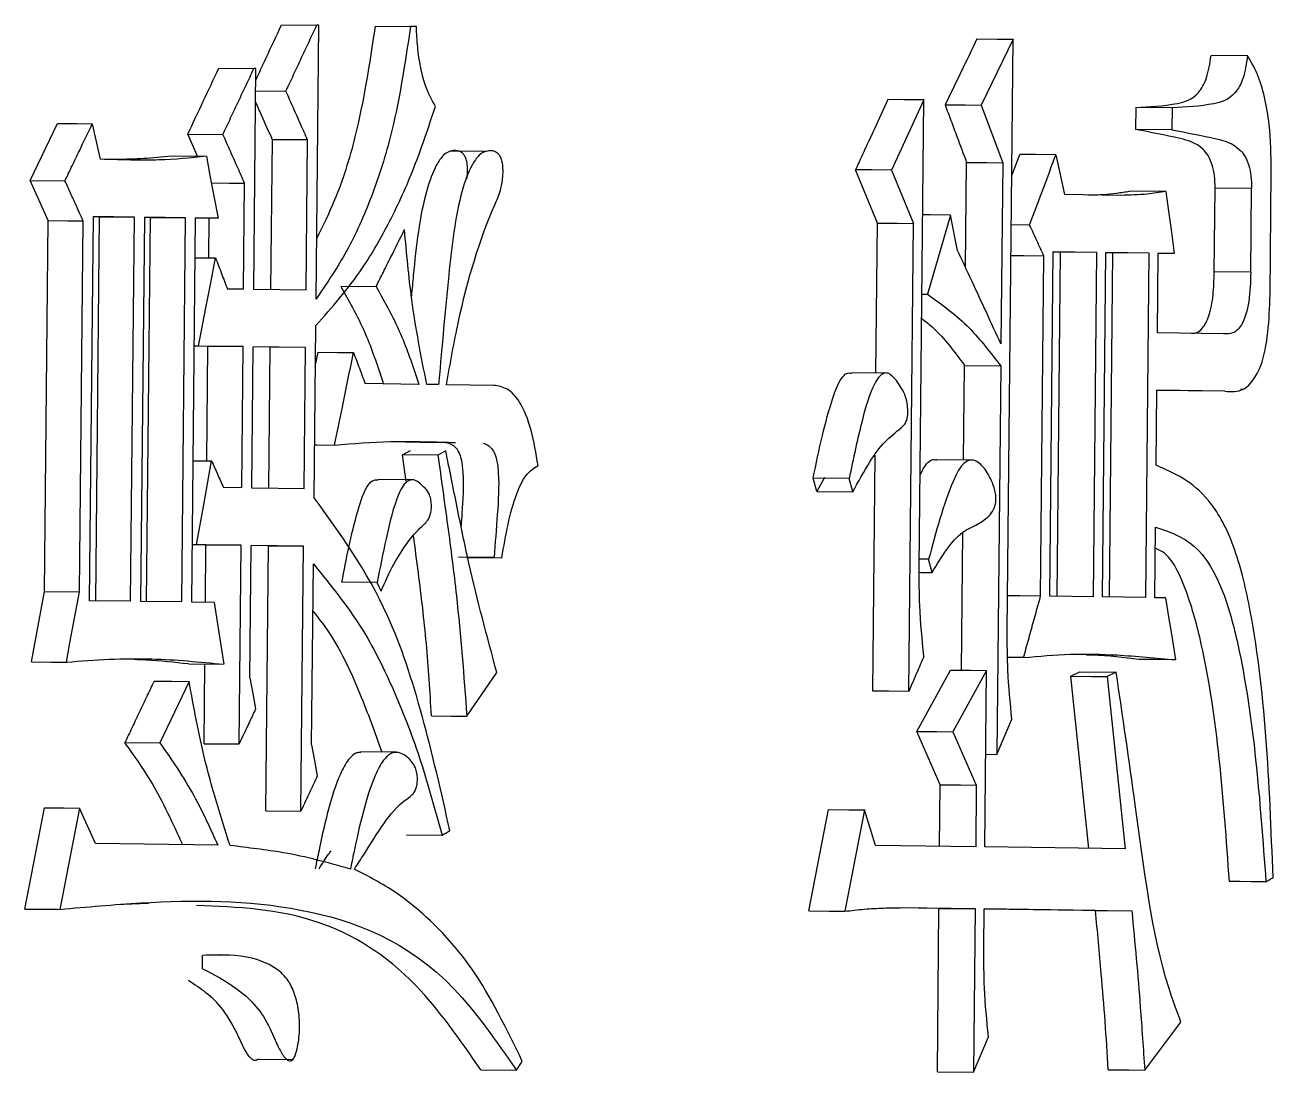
# Model space of a CAD drawing. Header units: millimetres. Extents: x 2454 to 4226, y 715 to 1968.
# Drawn here: x 3264.546 to 3267.3, y 889.928 to 892.237 of the extents above; entities that cross this region are included whole.
import ezdxf

# ---------------------------------------------------------------- set-up
doc = ezdxf.new("R2010")
doc.units = ezdxf.units.MM

msp = doc.modelspace()

# ---------------------------------------------------------------- linework, layer by layer
at = {"color": 7, "linetype": 'Continuous', "lineweight": 25}
for p, q in [((3265.1122, 892.2369), (3265.1899, 892.2362)), ((3265.1883, 891.6326), (3265.1943, 892.2362)), ((3265.1943, 892.2362), (3265.1899, 892.2362)), ((3265.3188, 892.2341), (3265.3967, 892.2334)), ((3265.4098, 892.2332), (3265.3967, 892.2334)), ((3266.7263, 892.2053), (3266.6559, 892.0602)), ((3266.7134, 890.9008), (3266.7263, 892.2053)), ((3267.2435, 892.1688), (3267.163, 892.1695)), ((3264.9738, 892.1414), (3265.0513, 892.1407)), ((3265.0509, 891.6539), (3265.0557, 892.1407)), ((3265.0557, 892.1407), (3265.0513, 892.1407)), ((3265.0552, 892.0917), (3265.122, 892.0911)), ((3266.5294, 892.0717), (3266.458, 891.9169)), ((3266.5192, 891.0398), (3266.5294, 892.0717)), ((3266.6559, 892.0602), (3266.7034, 891.933)), ((3266.9969, 892.055), (3266.9964, 892.0063)), ((3267.0771, 892.0543), (3266.9969, 892.055)), ((3267.0771, 892.0543), (3267.0767, 892.0056)), ((3264.5576, 891.8939), (3264.6178, 892.0196)), ((3264.9055, 891.9963), (3264.9829, 891.9956)), ((3264.9272, 891.9476), (3264.9055, 891.9963)), ((3267.0767, 892.0056), (3266.9964, 892.0063)), ((3265.0888, 891.653), (3265.092, 891.984)), ((3265.1697, 891.9833), (3265.092, 891.984)), ((3265.1664, 891.6524), (3265.1697, 891.9833)), ((3264.8152, 891.9435), (3264.8693, 891.9481)), ((3264.8693, 891.9481), (3264.9466, 891.9474)), ((3265.5623, 891.9578), (3265.4835, 891.9585)), ((3266.7234, 891.9048), (3266.7408, 891.9515)), ((3266.4267, 891.8001), (3266.3786, 891.9176)), ((3266.458, 891.9169), (3266.5062, 891.7994)), ((3266.6213, 891.7021), (3266.6236, 891.9337)), ((3266.7034, 891.933), (3266.6994, 891.5338)), ((3267.293, 891.6423), (3267.2957, 891.9149)), ((3264.5576, 891.8939), (3264.6345, 891.8932)), ((3264.5976, 891.8057), (3264.5576, 891.8939)), ((3265.0286, 891.6542), (3265.0309, 891.8879)), ((3266.964, 891.8612), (3266.8399, 891.8629)), ((3267.0634, 891.8695), (3266.9832, 891.8702)), ((3267.17, 891.6923), (3267.1718, 891.8773)), ((3267.2524, 891.8766), (3267.1718, 891.8773)), ((3267.2505, 891.6916), (3267.2524, 891.8765)), ((3264.5895, 890.988), (3264.5976, 891.8057)), ((3264.6664, 890.9873), (3264.6745, 891.805)), ((3264.6889, 890.9675), (3264.6973, 891.8145)), ((3264.7878, 891.8133), (3264.6973, 891.8145)), ((3264.7107, 891.8139), (3264.6973, 891.8141)), ((3264.7023, 890.9673), (3264.7107, 891.8139)), ((3264.7107, 891.8139), (3264.7878, 891.8133)), ((3264.7794, 890.9663), (3264.7878, 891.8133)), ((3264.802, 890.966), (3264.8104, 891.813)), ((3264.9004, 891.8117), (3264.8104, 891.813)), ((3264.8231, 891.8124), (3264.8104, 891.8126)), ((3264.8147, 890.9658), (3264.8231, 891.8124)), ((3264.8231, 891.8124), (3264.9004, 891.8117)), ((3264.892, 890.9648), (3264.9004, 891.8117)), ((3264.9144, 890.9645), (3264.9228, 891.8114)), ((3264.9721, 891.8108), (3264.9228, 891.8114)), ((3264.9721, 891.8108), (3264.9228, 891.8112)), ((3264.9518, 891.7233), (3264.9527, 891.8109)), ((3266.5883, 891.8178), (3266.5375, 891.6432)), ((3266.6038, 891.7397), (3266.5883, 891.8178)), ((3266.4234, 891.4694), (3266.4267, 891.8001)), ((3266.496, 890.7675), (3266.5062, 891.7994)), ((3266.7627, 891.7958), (3266.7223, 891.7962)), ((3266.7869, 890.9776), (3266.7943, 891.7272)), ((3266.807, 890.9774), (3266.8146, 891.7367)), ((3266.8308, 891.736), (3266.8145, 891.7363)), ((3266.9108, 891.7353), (3266.8146, 891.7367)), ((3266.8233, 890.9771), (3266.8308, 891.736)), ((3266.9108, 891.7353), (3266.8308, 891.736)), ((3266.9033, 890.976), (3266.9108, 891.7353)), ((3266.9233, 890.9757), (3266.9308, 891.7351)), ((3267.0264, 891.7337), (3266.9308, 891.7351)), ((3266.9462, 891.7344), (3266.9308, 891.7346)), ((3266.9386, 890.9755), (3266.9462, 891.7344)), ((3267.0264, 891.7337), (3266.9462, 891.7344)), ((3267.0189, 890.9744), (3267.0264, 891.7337)), ((3267.0445, 891.5582), (3267.0462, 891.7334)), ((3267.0819, 891.7329), (3267.0462, 891.7334)), ((3267.0819, 891.7329), (3267.0462, 891.7332)), ((3267.2505, 891.6916), (3267.17, 891.6923)), ((3265.0286, 891.6542), (3264.9929, 891.6547)), ((3265.1664, 891.6524), (3265.0509, 891.6539)), ((3265.243, 891.6607), (3265.3208, 891.66)), ((3266.5252, 891.6433), (3266.5375, 891.6432)), ((3265.184, 891.1945), (3265.1877, 891.5742)), ((3267.1904, 891.5561), (3267.0445, 891.5582)), ((3264.929, 891.529), (3264.92, 891.5291)), ((3264.9499, 891.5283), (3264.92, 891.5287)), ((3265.0273, 891.5277), (3264.929, 891.529)), ((3264.9474, 891.2756), (3264.9499, 891.5283)), ((3265.0273, 891.5277), (3264.9499, 891.5283)), ((3265.0243, 891.2161), (3265.0273, 891.5277)), ((3265.0465, 891.2158), (3265.0496, 891.5274)), ((3265.1651, 891.5258), (3265.0496, 891.5274)), ((3265.0875, 891.5265), (3265.0496, 891.527)), ((3265.0844, 891.2149), (3265.0875, 891.5265)), ((3265.1651, 891.5258), (3265.0875, 891.5265)), ((3265.162, 891.2143), (3265.1651, 891.5258)), ((3265.1868, 891.484), (3265.1932, 891.5153)), ((3266.6171, 891.2775), (3266.6192, 891.4859)), ((3266.6192, 891.4859), (3266.6989, 891.4852)), ((3266.6989, 891.4852), (3266.6904, 890.6285)), ((3265.4151, 891.4445), (3265.2968, 891.4461)), ((3265.4588, 891.4439), (3265.4326, 891.4443)), ((3265.5805, 891.4422), (3265.4762, 891.4437)), ((3266.4497, 891.4692), (3266.3696, 891.4699)), ((3267.0416, 891.2661), (3267.0432, 891.4316)), ((3267.1931, 891.4295), (3267.0432, 891.4316)), ((3267.1126, 891.4302), (3267.0432, 891.4312)), ((3267.1931, 891.4295), (3267.1126, 891.4302)), ((3267.2276, 891.4338), (3267.2342, 891.4338)), ((3265.3854, 891.3179), (3265.4183, 891.317)), ((3265.4182, 891.3173), (3265.4799, 891.3168)), ((3265.3792, 891.2888), (3265.3967, 891.2983)), ((3265.3873, 891.2304), (3265.3792, 891.2888)), ((3265.4572, 891.2881), (3265.3792, 891.2888)), ((3265.4748, 891.2976), (3265.4572, 891.2881)), ((3266.4165, 890.7682), (3266.4216, 891.2886)), ((3266.637, 891.2773), (3266.5573, 891.278)), ((3265.404, 891.2337), (3265.3254, 891.2344)), ((3266.3646, 891.2367), (3266.2853, 891.2374)), ((3266.2932, 891.2081), (3266.2853, 891.2374)), ((3266.3102, 891.2393), (3266.2932, 891.2081)), ((3266.3726, 891.2074), (3266.3646, 891.2367)), ((3265.0243, 891.2161), (3264.9841, 891.2167)), ((3265.162, 891.2143), (3265.0465, 891.2158)), ((3266.2932, 891.2081), (3266.3726, 891.2074)), ((3266.6125, 890.8143), (3266.6155, 891.1185)), ((3267.0387, 890.9741), (3267.0402, 891.1298)), ((3264.9157, 891.091), (3264.9246, 891.0909)), ((3264.9456, 891.0903), (3264.9157, 891.0907)), ((3265.023, 891.0896), (3264.9246, 891.0909)), ((3264.9443, 890.9641), (3264.9456, 891.0903)), ((3264.9456, 891.0903), (3265.023, 891.0896)), ((3265.0187, 890.6515), (3265.023, 891.0896)), ((3265.0424, 890.7972), (3265.0453, 891.0893)), ((3265.1608, 891.0877), (3265.0453, 891.0893)), ((3265.0832, 891.0884), (3265.0453, 891.0889)), ((3265.0774, 890.5043), (3265.0832, 891.0884)), ((3265.0832, 891.0884), (3265.1608, 891.0877)), ((3265.155, 890.5036), (3265.1608, 891.0877)), ((3265.5811, 891.0625), (3265.5029, 891.0632)), ((3265.5201, 891.063), (3265.5983, 891.0623)), ((3265.5811, 891.0625), (3265.5983, 891.0623)), ((3266.5399, 891.059), (3266.5194, 891.0592)), ((3266.5477, 891.0297), (3266.5399, 891.059)), ((3265.1786, 890.6493), (3265.1825, 891.0485)), ((3265.3231, 891.0077), (3265.2453, 891.0083)), ((3265.3317, 890.9881), (3265.3232, 891.0076)), ((3264.5607, 890.8326), (3264.5895, 890.988)), ((3264.5895, 890.988), (3264.6664, 890.9873)), ((3266.9033, 890.976), (3266.807, 890.9774)), ((3267.0189, 890.9744), (3266.9233, 890.9757)), ((3264.7794, 890.9663), (3264.6889, 890.9675)), ((3264.892, 890.9648), (3264.802, 890.966)), ((3264.9637, 890.9638), (3264.9144, 890.9645)), ((3267.0625, 890.9738), (3267.0387, 890.9741)), ((3266.7492, 890.8419), (3266.7142, 890.8422)), ((3264.9073, 890.8279), (3264.9847, 890.8272)), ((3264.9412, 890.6522), (3264.943, 890.8276)), ((3266.5137, 890.6792), (3266.5882, 890.8145)), ((3266.6679, 890.8138), (3266.5933, 890.6785)), ((3266.6641, 890.4244), (3266.6679, 890.8138)), ((3266.8534, 890.801), (3266.8734, 890.8105)), ((3266.8735, 890.8105), (3266.9536, 890.8098)), ((3266.9536, 890.8098), (3266.9335, 890.8003)), ((3264.9082, 890.7893), (3264.8439, 890.6539)), ((3265.5212, 890.7128), (3265.5872, 890.8093)), ((3266.8934, 890.4207), (3266.8534, 890.801)), ((3266.9335, 890.8003), (3266.9736, 890.42)), ((3266.6904, 890.6285), (3266.7236, 890.7059)), ((3266.5654, 890.5617), (3266.5137, 890.6792)), ((3266.5933, 890.6785), (3266.6451, 890.561)), ((3264.7667, 890.6545), (3264.8439, 890.6539)), ((3264.9412, 890.6522), (3265.0187, 890.6515)), ((3265.3653, 890.6333), (3265.2867, 890.634)), ((3266.6661, 890.6287), (3266.6904, 890.6285)), ((3266.564, 890.4254), (3266.5654, 890.5617)), ((3266.6451, 890.561), (3266.6437, 890.4247)), ((3264.5462, 890.2875), (3264.5893, 890.5109)), ((3264.6662, 890.5102), (3264.6231, 890.2869)), ((3264.7017, 890.4319), (3264.6662, 890.5102)), ((3265.0774, 890.5043), (3265.155, 890.5036)), ((3266.2758, 890.2834), (3266.3193, 890.5067)), ((3266.3987, 890.506), (3266.3551, 890.2827)), ((3266.4227, 890.4278), (3266.3987, 890.506)), ((3264.9718, 890.4282), (3264.7017, 890.4319)), ((3265.3883, 890.4514), (3265.4664, 890.4507)), ((3266.6437, 890.4247), (3266.4227, 890.4278)), ((3266.9736, 890.42), (3266.6641, 890.4244)), ((3264.8188, 890.3), (3264.746, 890.2967)), ((3266.5627, 890.2891), (3266.4704, 890.2904)), ((3266.483, 890.2906), (3266.6424, 890.2884)), ((3266.5591, 889.9289), (3266.5627, 890.2891)), ((3266.5627, 890.2891), (3266.6424, 890.2884)), ((3266.6424, 890.2884), (3266.6388, 889.9282)), ((3266.6618, 890.2005), (3266.6627, 890.2881)), ((3266.6627, 890.2881), (3266.9882, 890.2835)), ((3266.908, 890.2842), (3266.6627, 890.2877)), ((3266.908, 890.2842), (3266.9882, 890.2835)), ((3264.9378, 890.156), (3264.938, 890.1853)), ((3264.9782, 890.1864), (3264.9777, 890.1864)), ((3267.0165, 889.9326), (3267.0965, 890.0383)), ((3266.6388, 889.9282), (3266.6721, 890.0056)), ((3265.0597, 889.9567), (3265.1379, 889.956)), ((3265.552, 889.9331), (3265.6303, 889.9324)), ((3265.6303, 889.9324), (3265.6435, 889.9517)), ((3266.5591, 889.9289), (3266.6388, 889.9282))]:
    msp.add_line(p, q, dxfattribs=at)
at = {"color": 7, "linetype": 'Continuous', "lineweight": 25, "flags": 128}
for points in [[(3266.6465, 892.206), (3266.6912, 892.2056), (3266.7263, 892.2053)], [(3266.5294, 892.0717), (3266.4849, 892.0721), (3266.4499, 892.0724)], [(3266.5762, 892.0609), (3266.6208, 892.0605), (3266.6559, 892.0602)], [(3264.6178, 892.0196), (3264.6609, 892.0193), (3264.6948, 892.019)], [(3264.6948, 892.019), (3264.6991, 891.9994), (3264.7035, 891.9799), (3264.7078, 891.9604), (3264.7122, 891.9409)], [(3264.9466, 891.9474), (3264.9544, 891.9053), (3264.9623, 891.8632), (3264.9721, 891.8108)], [(3266.8207, 891.9508), (3266.7759, 891.9512), (3266.7408, 891.9515)], [(3266.8207, 891.9508), (3266.8303, 891.9069), (3266.8399, 891.8629)], [(3266.458, 891.9169), (3266.4136, 891.9173), (3266.3786, 891.9176)], [(3266.6236, 891.9337), (3266.6683, 891.9333), (3266.7034, 891.933)], [(3264.9576, 891.8885), (3264.9968, 891.8882), (3265.0309, 891.8879)], [(3267.0634, 891.8695), (3267.0692, 891.8266), (3267.0755, 891.7797), (3267.0819, 891.7329)], [(3264.5976, 891.8057), (3264.6407, 891.8053), (3264.6745, 891.805)], [(3266.5883, 891.8178), (3266.5437, 891.8182), (3266.5269, 891.8183)], [(3266.4267, 891.8001), (3266.4712, 891.7997), (3266.5062, 891.7994)], [(3264.9219, 891.7236), (3264.9327, 891.7235), (3264.9667, 891.7232)], [(3264.929, 891.529), (3264.9454, 891.6135), (3264.9561, 891.6683), (3264.9667, 891.7232)], [(3266.7943, 891.7272), (3266.7496, 891.7276), (3266.7216, 891.7279)], [(3265.1932, 891.5153), (3265.2368, 891.5149), (3265.271, 891.5146)], [(3265.1851, 891.3111), (3265.1905, 891.3111), (3265.2293, 891.3107)], [(3264.9175, 891.2758), (3264.9238, 891.2758), (3264.9578, 891.2755)], [(3264.9246, 891.0909), (3264.9412, 891.1832), (3264.9495, 891.2293), (3264.9578, 891.2755)], [(3266.5193, 891.03), (3266.523, 891.0299), (3266.5477, 891.0297)], [(3264.6376, 890.8319), (3264.6455, 890.8744), (3264.6534, 890.917), (3264.6664, 890.9873)], [(3266.7869, 890.9776), (3266.7421, 890.978), (3266.7142, 890.9783)], [(3264.9637, 890.9638), (3264.9703, 890.9209), (3264.9775, 890.8741), (3264.9847, 890.8272)], [(3267.0625, 890.9738), (3267.0693, 890.9317), (3267.0762, 890.8896), (3267.0848, 890.8371)], [(3267.0848, 890.8371), (3267.0399, 890.8375), (3267.0045, 890.8378)], [(3264.5607, 890.8326), (3264.6038, 890.8322), (3264.6376, 890.8319)], [(3266.5882, 890.8145), (3266.6328, 890.8141), (3266.6679, 890.8138)], [(3264.8309, 890.79), (3264.8695, 890.7897), (3264.9082, 890.7893)], [(3265.0424, 890.7972), (3265.0487, 890.7631), (3265.0519, 890.746), (3265.0551, 890.7289)], [(3266.8534, 890.801), (3266.8983, 890.8006), (3266.9335, 890.8003)], [(3266.496, 890.7675), (3266.4515, 890.7679), (3266.4165, 890.7682)], [(3265.443, 890.7135), (3265.4868, 890.7131), (3265.5212, 890.7128)], [(3266.5137, 890.6792), (3266.5583, 890.6788), (3266.5933, 890.6785)], [(3265.1786, 890.6493), (3265.1849, 890.6152), (3265.188, 890.5981), (3265.1912, 890.581)], [(3266.5654, 890.5617), (3266.61, 890.5613), (3266.6451, 890.561)], [(3264.5893, 890.5109), (3264.6324, 890.5105), (3264.6662, 890.5102)], [(3266.3193, 890.5067), (3266.3638, 890.5063), (3266.3987, 890.506)], [(3267.284, 890.3475), (3267.2515, 890.3478), (3267.2275, 890.348), (3267.2034, 890.3482)], [(3266.2758, 890.2834), (3266.3202, 890.283), (3266.3551, 890.2827)], [(3266.9362, 889.9333), (3266.9812, 889.9329), (3267.0165, 889.9326)]]:
    msp.add_lwpolyline(points, dxfattribs=at)
at = {"color": 7, "linetype": 'Continuous', "lineweight": 25}
for points, knots in [([(3265.0555, 892.1154), (3265.0631, 892.1317), (3265.082, 892.1722), (3265.1009, 892.2127), (3265.1122, 892.2369)], [0, 0, 0, 0, 0.402484, 1, 1, 1, 1]), ([(3265.122, 892.0911), (3265.1276, 892.1032), (3265.139, 892.1274), (3265.1559, 892.1637), (3265.1729, 892.1999), (3265.1842, 892.2241), (3265.1899, 892.2362)], [0, 0, 0, 0, 0.2499998, 0.4999996, 0.7499995, 1, 1, 1, 1]), ([(3265.3967, 892.2334), (3265.3842, 892.15), (3265.3638, 892.0136), (3265.3093, 891.8485), (3265.2538, 891.7278), (3265.21, 891.6642), (3265.1883, 891.6326)], [0, 0, 0, 0, 0.3479584, 0.5691569, 0.7863755, 1, 1, 1, 1]), ([(3265.3188, 892.2341), (3265.3061, 892.151), (3265.2855, 892.015), (3265.2365, 891.8605), (3265.2033, 891.7934), (3265.1896, 891.7656)], [0, 0, 0, 0, 0.480031, 0.785116, 1, 1, 1, 1]), ([(3265.4518, 892.0574), (3265.4435, 892.0724), (3265.4298, 892.0974), (3265.4184, 892.1447), (3265.4118, 892.1879), (3265.4105, 892.2181), (3265.4098, 892.2332)], [0, 0, 0, 0, 0.3301298, 0.5504589, 0.7742502, 1, 1, 1, 1]), ([(3266.6465, 892.206), (3266.6364, 892.1851), (3266.6197, 892.1505), (3266.5962, 892.1021), (3266.5829, 892.0747), (3266.5762, 892.0609)], [0, 0, 0, 0, 0.431948, 0.715974, 1, 1, 1, 1]), ([(3266.9969, 892.055), (3267.0273, 892.0565), (3267.0737, 892.0588), (3267.1287, 892.0736), (3267.1552, 892.1186), (3267.1604, 892.1523), (3267.163, 892.1695)], [0, 0, 0, 0, 0.492063, 0.748637, 0.87143, 1, 1, 1, 1]), ([(3267.2435, 892.1688), (3267.2409, 892.1515), (3267.2357, 892.1179), (3267.2092, 892.0729), (3267.1541, 892.0581), (3267.1077, 892.0558), (3267.0771, 892.0543)], [0, 0, 0, 0, 0.128451, 0.251203, 0.507819, 1, 1, 1, 1]), ([(3267.2957, 891.9149), (3267.2952, 891.9493), (3267.2944, 892.0056), (3267.2821, 892.0782), (3267.2659, 892.1313), (3267.2509, 892.1564), (3267.2435, 892.1688)], [0, 0, 0, 0, 0.348619, 0.571101, 0.788419, 1, 1, 1, 1]), ([(3264.9055, 891.9963), (3264.9169, 892.0205), (3264.9397, 892.0688), (3264.9624, 892.1172), (3264.9738, 892.1414)], [0, 0, 0, 0, 0.499999, 1, 1, 1, 1]), ([(3264.9829, 891.9956), (3264.9886, 892.0077), (3265, 892.0319), (3265.0171, 892.0682), (3265.0342, 892.1045), (3265.0456, 892.1286), (3265.0513, 892.1407)], [0, 0, 0, 0, 0.25, 0.5, 0.749999, 1, 1, 1, 1]), ([(3265.1697, 891.9833), (3265.1647, 891.9946), (3265.1543, 892.0181), (3265.1384, 892.0541), (3265.1274, 892.0787), (3265.122, 892.0911)], [0, 0, 0, 0, 0.312458, 0.656229, 1, 1, 1, 1]), ([(3265.092, 891.984), (3265.0841, 892.002), (3265.0718, 892.0299), (3265.0594, 892.0578), (3265.055, 892.0678)], [0, 0, 0, 0, 0.643083, 1, 1, 1, 1]), ([(3265.1877, 891.5742), (3265.2231, 891.6138), (3265.2818, 891.6795), (3265.3525, 891.8032), (3265.4069, 891.9223), (3265.4368, 892.0122), (3265.4518, 892.0574)], [0, 0, 0, 0, 0.333406, 0.552638, 0.774905, 1, 1, 1, 1]), ([(3266.4499, 892.0724), (3266.44, 892.0509), (3266.4232, 892.0143), (3266.3994, 891.9627), (3266.3855, 891.9327), (3266.3786, 891.9176)], [0, 0, 0, 0, 0.418032, 0.709016, 1, 1, 1, 1]), ([(3266.5762, 892.0609), (3266.5805, 892.0493), (3266.5892, 892.0261), (3266.605, 891.9837), (3266.6165, 891.9529), (3266.6236, 891.9337)], [0, 0, 0, 0, 0.273745, 0.547489, 1, 1, 1, 1]), ([(3264.6345, 891.8932), (3264.6398, 891.9043), (3264.6504, 891.9265), (3264.6706, 891.9684), (3264.6853, 891.9992), (3264.6948, 892.019)], [0, 0, 0, 0, 0.264385, 0.528769, 1, 1, 1, 1]), ([(3265.0309, 891.8879), (3265.0259, 891.8991), (3265.0154, 891.9227), (3264.9994, 891.9586), (3264.9884, 891.9833), (3264.9829, 891.9956)], [0, 0, 0, 0, 0.312458, 0.656229, 1, 1, 1, 1]), ([(3267.1718, 891.8773), (3267.1717, 891.8863), (3267.1713, 891.9043), (3267.1659, 891.9299), (3267.1567, 891.9502), (3267.1336, 891.9768), (3267.0788, 891.9908), (3267.0291, 892.0002), (3266.9964, 892.0063)], [0, 0, 0, 0, 0.060527, 0.119918, 0.186657, 0.252272, 0.508518, 1, 1, 1, 1]), ([(3267.0767, 892.0056), (3267.1094, 891.9995), (3267.1592, 891.9901), (3267.2141, 891.9761), (3267.2372, 891.9495), (3267.2464, 891.9292), (3267.2518, 891.9036), (3267.2522, 891.8856), (3267.2523, 891.8766)], [0, 0, 0, 0, 0.491592, 0.747885, 0.813495, 0.880203, 0.939542, 1, 1, 1, 1]), ([(3264.9466, 891.9474), (3264.9117, 891.9439), (3264.8593, 891.9385), (3264.7811, 891.9388), (3264.7378, 891.9401), (3264.7122, 891.9409)], [0, 0, 0, 0, 0.448705, 0.673011, 1, 1, 1, 1]), ([(3264.8157, 891.9425), (3264.7962, 891.9416), (3264.769, 891.9404), (3264.7362, 891.9404), (3264.7293, 891.9404), (3264.7283, 891.9404)], [0, 0, 0, 0, 0.689227, 0.956646, 1, 1, 1, 1]), ([(3265.5212, 891.8983), (3265.5215, 891.8998), (3265.523, 891.9074), (3265.5229, 891.9206), (3265.5214, 891.9352), (3265.518, 891.9457), (3265.5124, 891.954), (3265.5021, 891.9606), (3265.4869, 891.9611), (3265.4691, 891.9517), (3265.4493, 891.9225), (3265.4192, 891.8385), (3265.4074, 891.734), (3265.4002, 891.6547), (3265.3988, 891.6397)], [0, 0, 0, 0, 0.0097994, 0.048522, 0.076379, 0.0989547, 0.121511, 0.1597226, 0.2285283, 0.3023315, 0.3769417, 0.5178448, 0.9086623, 1, 1, 1, 1]), ([(3265.4762, 891.4437), (3265.4845, 891.4906), (3265.5096, 891.6327), (3265.5528, 891.7755), (3265.5953, 891.8685), (3265.6005, 891.8981), (3265.6013, 891.9198), (3265.5996, 891.9345), (3265.5963, 891.9449), (3265.5907, 891.9533), (3265.5803, 891.9599), (3265.5652, 891.9605), (3265.5473, 891.9511), (3265.5275, 891.9219), (3265.4974, 891.8381), (3265.4791, 891.6703), (3265.4659, 891.527), (3265.459, 891.4463), (3265.4587, 891.4439)], [0, 0, 0, 0, 0.122339, 0.370031, 0.403552, 0.429197, 0.445177, 0.456654, 0.465955, 0.475249, 0.490979, 0.519336, 0.549772, 0.580594, 0.638619, 0.798732, 0.993983, 1, 1, 1, 1]), ([(3266.7627, 891.7958), (3266.7724, 891.8217), (3266.7917, 891.8733), (3266.811, 891.925), (3266.8207, 891.9508)], [0, 0, 0, 0, 0.5, 1, 1, 1, 1]), ([(3264.6745, 891.805), (3264.6694, 891.8163), (3264.6602, 891.8366), (3264.6469, 891.866), (3264.6386, 891.8841), (3264.6345, 891.8932)], [0, 0, 0, 0, 0.381893, 0.690947, 1, 1, 1, 1]), ([(3266.8927, 891.8622), (3266.9037, 891.8624), (3266.9243, 891.8627), (3266.9544, 891.8661), (3266.9736, 891.8688), (3266.9832, 891.8702)], [0, 0, 0, 0, 0.362245, 0.681064, 1, 1, 1, 1]), ([(3267.0634, 891.8695), (3267.0497, 891.8674), (3267.0264, 891.8638), (3266.9932, 891.8618), (3266.9737, 891.8614), (3266.964, 891.8612)], [0, 0, 0, 0, 0.414292, 0.70709, 1, 1, 1, 1]), ([(3265.3209, 891.66), (3265.3262, 891.6707), (3265.3369, 891.6921), (3265.3578, 891.734), (3265.3733, 891.7652), (3265.3835, 891.7857)], [0, 0, 0, 0, 0.255392, 0.510783, 1, 1, 1, 1]), ([(3265.4326, 891.4443), (3265.4204, 891.5061), (3265.3986, 891.6167), (3265.3882, 891.7339), (3265.3835, 891.7857)], [0, 0, 0, 0, 0.5584319, 1, 1, 1, 1]), ([(3266.7943, 891.7272), (3266.7891, 891.7387), (3266.7812, 891.7558), (3266.7706, 891.7787), (3266.7654, 891.7901), (3266.7627, 891.7958)], [0, 0, 0, 0, 0.499999, 0.749999, 1, 1, 1, 1]), ([(3264.9667, 891.7232), (3264.9689, 891.7175), (3264.9733, 891.7061), (3264.9798, 891.689), (3264.9864, 891.6718), (3264.9907, 891.6604), (3264.9929, 891.6547)], [0, 0, 0, 0, 0.25, 0.5, 0.75, 1, 1, 1, 1]), ([(3266.6994, 891.5338), (3266.6887, 891.557), (3266.6674, 891.6029), (3266.6356, 891.6715), (3266.6144, 891.7169), (3266.6038, 891.7397)], [0, 0, 0, 0, 0.3378246, 0.668912, 1, 1, 1, 1]), ([(3267.1201, 891.5572), (3267.1225, 891.5572), (3267.1309, 891.5569), (3267.145, 891.567), (3267.1604, 891.5959), (3267.1686, 891.6416), (3267.1695, 891.6753), (3267.17, 891.6923)], [0, 0, 0, 0, 0.083339, 0.282432, 0.487621, 0.741192, 1, 1, 1, 1]), ([(3267.2505, 891.6916), (3267.2499, 891.6699), (3267.2487, 891.6274), (3267.2338, 891.5744), (3267.2112, 891.5549), (3267.1973, 891.5557), (3267.1904, 891.5561)], [0, 0, 0, 0, 0.29547, 0.578206, 0.790343, 1, 1, 1, 1]), ([(3265.243, 891.6606), (3265.263, 891.6252), (3265.299, 891.5612), (3265.3254, 891.4809), (3265.3371, 891.4452)], [0, 0, 0, 0, 0.554777, 1, 1, 1, 1]), ([(3265.3209, 891.66), (3265.3408, 891.6245), (3265.3769, 891.5605), (3265.4033, 891.4802), (3265.4151, 891.4445)], [0, 0, 0, 0, 0.554836, 1, 1, 1, 1]), ([(3266.5375, 891.6432), (3266.5691, 891.6206), (3266.6258, 891.5802), (3266.6765, 891.5143), (3266.6989, 891.4852)], [0, 0, 0, 0, 0.557072, 1, 1, 1, 1]), ([(3267.1931, 891.4295), (3267.2074, 891.4281), (3267.2364, 891.4254), (3267.2746, 891.4761), (3267.2904, 891.5598), (3267.2921, 891.6146), (3267.293, 891.6423)], [0, 0, 0, 0, 0.267177, 0.538735, 0.766489, 1, 1, 1, 1]), ([(3266.5246, 891.5896), (3266.5334, 891.5829), (3266.567, 891.5571), (3266.597, 891.5161), (3266.6192, 891.4859)], [0, 0, 0, 0, 0.261214, 1, 1, 1, 1]), ([(3265.2293, 891.3107), (3265.235, 891.3386), (3265.2448, 891.3866), (3265.2587, 891.4545), (3265.2669, 891.4946), (3265.271, 891.5146)], [0, 0, 0, 0, 0.410767, 0.705383, 1, 1, 1, 1]), ([(3265.271, 891.5146), (3265.2732, 891.5089), (3265.2775, 891.4975), (3265.2839, 891.4804), (3265.2903, 891.4632), (3265.2946, 891.4518), (3265.2968, 891.4461)], [0, 0, 0, 0, 0.25, 0.5, 0.75, 1, 1, 1, 1]), ([(3266.2853, 891.2374), (3266.2917, 891.269), (3266.3042, 891.3302), (3266.3228, 891.3986), (3266.3383, 891.4422), (3266.3495, 891.4618), (3266.3605, 891.4707), (3266.3671, 891.4693), (3266.3698, 891.4688)], [0, 0, 0, 0, 0.335391, 0.647383, 0.766025, 0.863317, 0.944803, 1, 1, 1, 1]), ([(3266.3726, 891.2074), (3266.3849, 891.23), (3266.407, 891.2706), (3266.4424, 891.3206), (3266.4693, 891.3397), (3266.4856, 891.3542), (3266.4908, 891.3622), (3266.4934, 891.3724), (3266.4943, 891.384), (3266.4933, 891.3996), (3266.4891, 891.4193), (3266.4778, 891.4408), (3266.4649, 891.4584), (3266.4509, 891.4706), (3266.4396, 891.4692), (3266.4289, 891.4609), (3266.4112, 891.43), (3266.389, 891.3532), (3266.3737, 891.2804), (3266.3646, 891.2367)], [0, 0, 0, 0, 0.1350204, 0.2426388, 0.350431, 0.3701701, 0.3901279, 0.40244, 0.414684, 0.4355772, 0.463687, 0.498729, 0.5617558, 0.5929445, 0.6243996, 0.6534668, 0.6867835, 0.8122037, 1, 1, 1, 1]), ([(3265.6781, 891.2657), (3265.6737, 891.2923), (3265.6651, 891.3447), (3265.6412, 891.4052), (3265.6108, 891.4377), (3265.5905, 891.4407), (3265.5805, 891.4422)], [0, 0, 0, 0, 0.292317, 0.5750004, 0.7892338, 1, 1, 1, 1]), ([(3265.2293, 891.3107), (3265.2704, 891.314), (3265.346, 891.32), (3265.4349, 891.318), (3265.4826, 891.3167), (3265.4964, 891.3163)], [0, 0, 0, 0, 0.459171, 0.844395, 1, 1, 1, 1]), ([(3265.4479, 891.3163), (3265.4583, 891.3172), (3265.4744, 891.3188), (3265.4933, 891.3097), (3265.5035, 891.296), (3265.5098, 891.2765), (3265.5149, 891.2305), (3265.5119, 891.1808), (3265.5089, 891.1421), (3265.5082, 891.1332)], [0, 0, 0, 0, 0.220786, 0.342302, 0.410436, 0.478908, 0.584511, 0.904768, 1, 1, 1, 1]), ([(3265.5572, 891.3147), (3265.5629, 891.3125), (3265.5717, 891.3091), (3265.5818, 891.295), (3265.588, 891.2755), (3265.5932, 891.229), (3265.5884, 891.1558), (3265.5835, 891.0941), (3265.5811, 891.0625)], [0, 0, 0, 0, 0.118527, 0.184801, 0.251391, 0.354871, 0.670125, 1, 1, 1, 1]), ([(3265.4572, 891.2881), (3265.4644, 891.2367), (3265.4788, 891.1339), (3265.5037, 890.9436), (3265.5144, 890.8017), (3265.5212, 890.7128)], [0, 0, 0, 0, 0.271776, 0.543583, 1, 1, 1, 1]), ([(3265.5872, 890.8093), (3265.5658, 890.8886), (3265.5337, 891.0071), (3265.4996, 891.1732), (3265.483, 891.2562), (3265.4748, 891.2976)], [0, 0, 0, 0, 0.502667, 0.751276, 1, 1, 1, 1]), ([(3266.5212, 891.2441), (3266.5248, 891.2517), (3266.5339, 891.2707), (3266.5484, 891.2823), (3266.5564, 891.2776), (3266.557, 891.2772)], [0, 0, 0, 0, 0.377444, 0.950257, 1, 1, 1, 1]), ([(3264.9578, 891.2755), (3264.96, 891.2706), (3264.9644, 891.2608), (3264.971, 891.2461), (3264.9775, 891.2314), (3264.9819, 891.2216), (3264.9841, 891.2167)], [0, 0, 0, 0, 0.25, 0.5, 0.75, 1, 1, 1, 1]), ([(3265.5983, 891.0623), (3265.6069, 891.1117), (3265.6188, 891.1799), (3265.6507, 891.2477), (3265.6691, 891.2598), (3265.6781, 891.2657)], [0, 0, 0, 0, 0.572884, 0.790335, 1, 1, 1, 1]), ([(3266.5477, 891.0297), (3266.569, 891.0649), (3266.6067, 891.1273), (3266.6586, 891.1361), (3266.6819, 891.1645), (3266.687, 891.178), (3266.689, 891.1905), (3266.6877, 891.2044), (3266.6836, 891.2203), (3266.6744, 891.2434), (3266.6581, 891.2674), (3266.6352, 891.2824), (3266.6109, 891.2681), (3266.5761, 891.1941), (3266.5559, 891.1189), (3266.5399, 891.059)], [0, 0, 0, 0, 0.206609, 0.365749, 0.398828, 0.414443, 0.428973, 0.445905, 0.464993, 0.496613, 0.558481, 0.621284, 0.68227, 0.746918, 1, 1, 1, 1]), ([(3267.2997, 890.357), (3267.2917, 890.566), (3267.2818, 890.8276), (3267.2139, 891.0992), (3267.1449, 891.2211), (3267.082, 891.2486), (3267.0416, 891.2661)], [0, 0, 0, 0, 0.517711, 0.648154, 0.774349, 1, 1, 1, 1]), ([(3265.2453, 891.0083), (3265.2502, 891.034), (3265.2604, 891.0877), (3265.2766, 891.1523), (3265.2905, 891.1991), (3265.3026, 891.2235), (3265.3145, 891.2346), (3265.3224, 891.2342), (3265.3255, 891.2341)], [0, 0, 0, 0, 0.282281, 0.589086, 0.740669, 0.838285, 0.936631, 1, 1, 1, 1]), ([(3265.3317, 890.9881), (3265.3409, 891.0087), (3265.3584, 891.048), (3265.389, 891.096), (3265.4157, 891.127), (3265.4353, 891.1429), (3265.4415, 891.1592), (3265.4431, 891.1705), (3265.443, 891.1829), (3265.441, 891.1954), (3265.4357, 891.2083), (3265.4228, 891.222), (3265.4076, 891.2365), (3265.3909, 891.2323), (3265.3799, 891.2216), (3265.3606, 891.1823), (3265.343, 891.1072), (3265.3296, 891.0398), (3265.3231, 891.0076)], [0, 0, 0, 0, 0.118588, 0.225676, 0.332657, 0.386283, 0.402659, 0.419045, 0.436095, 0.455796, 0.475267, 0.507132, 0.582818, 0.616038, 0.648965, 0.686108, 0.850208, 1, 1, 1, 1]), ([(3265.4838, 890.4602), (3265.4452, 890.6303), (3265.3774, 890.9292), (3265.2422, 891.1146), (3265.184, 891.1945)], [0, 0, 0, 0, 0.569069, 1, 1, 1, 1]), ([(3267.0402, 891.1298), (3267.0762, 891.1181), (3267.1324, 891.0996), (3267.1924, 890.9899), (3267.2542, 890.7551), (3267.2708, 890.5284), (3267.284, 890.3475)], [0, 0, 0, 0, 0.225215, 0.35167, 0.48245, 1, 1, 1, 1]), ([(3265.443, 890.7135), (3265.4398, 890.7668), (3265.4333, 890.8732), (3265.4174, 891.0046), (3265.4071, 891.0834), (3265.4035, 891.1105)], [0, 0, 0, 0, 0.396449, 0.792278, 1, 1, 1, 1]), ([(3267.2034, 890.3482), (3267.1905, 890.5304), (3267.1742, 890.7586), (3267.1115, 890.9883), (3267.0751, 891.067), (3267.0476, 891.0798), (3267.0398, 891.0835)], [0, 0, 0, 0, 0.6274512, 0.7859521, 0.9391444, 1, 1, 1, 1]), ([(3265.1825, 891.0485), (3265.2225, 890.9997), (3265.2889, 890.9187), (3265.3647, 890.7633), (3265.4212, 890.6152), (3265.4512, 890.5057), (3265.4664, 890.4507)], [0, 0, 0, 0, 0.3325572, 0.5519942, 0.7746478, 1, 1, 1, 1]), ([(3266.5295, 890.8449), (3266.5257, 890.882), (3266.5191, 890.9461), (3266.5192, 891.012), (3266.5192, 891.0398)], [0, 0, 0, 0, 0.576911, 1, 1, 1, 1]), ([(3266.7492, 890.8419), (3266.7528, 890.8548), (3266.76, 890.8807), (3266.7725, 890.9259), (3266.7815, 890.9583), (3266.7869, 890.9776)], [0, 0, 0, 0, 0.285836, 0.571672, 1, 1, 1, 1]), ([(3265.1815, 890.9447), (3265.1947, 890.9278), (3265.2337, 890.8777), (3265.2842, 890.77), (3265.3179, 890.6771), (3265.3336, 890.6336)], [0, 0, 0, 0, 0.212749, 0.631297, 1, 1, 1, 1]), ([(3266.7236, 890.7059), (3266.7199, 890.7418), (3266.7134, 890.8059), (3266.7134, 890.8717), (3266.7134, 890.9008)], [0, 0, 0, 0, 0.558781, 1, 1, 1, 1]), ([(3264.6376, 890.8319), (3264.6691, 890.8344), (3264.7321, 890.8393), (3264.8481, 890.8406), (3264.9319, 890.8324), (3264.9847, 890.8272)], [0, 0, 0, 0, 0.27017, 0.540383, 1, 1, 1, 1]), ([(3264.9073, 890.8279), (3264.876, 890.8313), (3264.836, 890.8357), (3264.7957, 890.8372), (3264.7869, 890.8375)], [0, 0, 0, 0, 0.781677, 1, 1, 1, 1]), ([(3266.5295, 890.8449), (3266.5247, 890.8339), (3266.5167, 890.8154), (3266.5055, 890.7896), (3266.4992, 890.7749), (3266.496, 890.7675)], [0, 0, 0, 0, 0.429625, 0.714812, 1, 1, 1, 1]), ([(3266.7492, 890.8419), (3266.7837, 890.845), (3266.8526, 890.8511), (3266.9647, 890.8486), (3267.0417, 890.8412), (3267.0848, 890.8371)], [0, 0, 0, 0, 0.305256, 0.61056, 1, 1, 1, 1]), ([(3267.0045, 890.8378), (3266.9705, 890.8421), (3266.9319, 890.8469), (3266.8928, 890.8477), (3266.8883, 890.8477)], [0, 0, 0, 0, 0.883358, 1, 1, 1, 1]), ([(3267.0965, 890.0383), (3267.0871, 890.0633), (3267.0362, 890.2001), (3267.0026, 890.4792), (3266.9679, 890.713), (3266.9536, 890.8098)], [0, 0, 0, 0, 0.115936, 0.63414, 1, 1, 1, 1]), ([(3264.8309, 890.79), (3264.8256, 890.7787), (3264.8149, 890.7561), (3264.7988, 890.7223), (3264.7828, 890.6884), (3264.7721, 890.6658), (3264.7667, 890.6545)], [0, 0, 0, 0, 0.250012, 0.5000079, 0.750004, 1, 1, 1, 1]), ([(3264.9986, 890.4278), (3264.9783, 890.4917), (3264.9419, 890.6061), (3264.9185, 890.7331), (3264.9082, 890.7893)], [0, 0, 0, 0, 0.557707, 1, 1, 1, 1]), ([(3265.0551, 890.7289), (3265.0499, 890.7178), (3265.0412, 890.6994), (3265.0291, 890.6736), (3265.0221, 890.6589), (3265.0187, 890.6515)], [0, 0, 0, 0, 0.429625, 0.714812, 1, 1, 1, 1]), ([(3264.8944, 890.4289), (3264.8727, 890.4762), (3264.8343, 890.5602), (3264.7872, 890.6259), (3264.7667, 890.6545)], [0, 0, 0, 0, 0.563874, 1, 1, 1, 1]), ([(3264.8439, 890.6539), (3264.8698, 890.6166), (3264.9165, 890.5496), (3264.9548, 890.4655), (3264.9718, 890.4282)], [0, 0, 0, 0, 0.556167, 1, 1, 1, 1]), ([(3265.2869, 890.6325), (3265.2837, 890.6326), (3265.2743, 890.6329), (3265.2579, 890.6166), (3265.2247, 890.5536), (3265.205, 890.4662), (3265.19, 890.3936), (3265.1868, 890.3783), (3265.1863, 890.3762)], [0, 0, 0, 0, 0.054818, 0.166, 0.307839, 0.853552, 0.980595, 1, 1, 1, 1]), ([(3265.2729, 890.3755), (3265.2801, 890.3864), (3265.3159, 890.4409), (3265.3554, 890.5103), (3265.3973, 890.5356), (3265.4057, 890.545), (3265.4097, 890.5544), (3265.4118, 890.5654), (3265.4123, 890.5777), (3265.4107, 890.5905), (3265.4062, 890.6037), (3265.3933, 890.6212), (3265.3755, 890.6341), (3265.3536, 890.6328), (3265.335, 890.6155), (3265.301, 890.5482), (3265.2816, 890.4593), (3265.2666, 890.3874), (3265.2641, 890.3756)], [0, 0, 0, 0, 0.066454, 0.332688, 0.373153, 0.389642, 0.403646, 0.417626, 0.432591, 0.449019, 0.465828, 0.490977, 0.564466, 0.60325, 0.650656, 0.711606, 0.952334, 1, 1, 1, 1]), ([(3265.1912, 890.581), (3265.186, 890.5699), (3265.1774, 890.5515), (3265.1653, 890.5257), (3265.1584, 890.511), (3265.155, 890.5036)], [0, 0, 0, 0, 0.4296249, 0.7148124, 1, 1, 1, 1]), ([(3265.4664, 890.4507), (3265.4693, 890.4523), (3265.4751, 890.4554), (3265.4809, 890.4586), (3265.4838, 890.4602)], [0, 0, 0, 0, 0.5006359, 1, 1, 1, 1]), ([(3265.2641, 890.3756), (3265.2151, 890.3894), (3265.1468, 890.4086), (3265.0577, 890.4202), (3265.0183, 890.4253), (3264.9986, 890.4278)], [0, 0, 0, 0, 0.558949, 0.779467, 1, 1, 1, 1]), ([(3265.1951, 890.3761), (3265.2021, 890.3876), (3265.2107, 890.4016), (3265.2199, 890.4136), (3265.2216, 890.4158)], [0, 0, 0, 0, 0.816901, 1, 1, 1, 1]), ([(3265.6435, 889.9517), (3265.6085, 890.0235), (3265.5513, 890.141), (3265.4525, 890.2543), (3265.365, 890.328), (3265.3035, 890.3597), (3265.2729, 890.3754)], [0, 0, 0, 0, 0.34603, 0.566037, 0.783761, 1, 1, 1, 1]), ([(3267.284, 890.3475), (3267.2866, 890.3491), (3267.2919, 890.3522), (3267.2971, 890.3554), (3267.2997, 890.357)], [0, 0, 0, 0, 0.499977, 1, 1, 1, 1]), ([(3264.5462, 890.2875), (3264.5526, 890.2875), (3264.5654, 890.2874), (3264.5911, 890.2872), (3264.6103, 890.287), (3264.6231, 890.2869)], [0, 0, 0, 0, 0.25, 0.5, 1, 1, 1, 1]), ([(3264.6231, 890.2869), (3264.6828, 890.2922), (3264.8619, 890.3083), (3265.1559, 890.3074), (3265.4476, 890.1961), (3265.5859, 889.9966), (3265.6303, 889.9324)], [0, 0, 0, 0, 0.167088, 0.501139, 0.839586, 1, 1, 1, 1]), ([(3265.552, 889.9331), (3265.5056, 889.9997), (3265.3983, 890.1535), (3265.1823, 890.2847), (3265.0148, 890.2918), (3264.9244, 890.2956)], [0, 0, 0, 0, 0.2598802, 0.6004606, 1, 1, 1, 1]), ([(3266.3551, 890.2827), (3266.3694, 890.2843), (3266.3979, 890.2877), (3266.4406, 890.2901), (3266.4689, 890.2905), (3266.483, 890.2906)], [0, 0, 0, 0, 0.334546, 0.667197, 1, 1, 1, 1]), ([(3266.9362, 889.9333), (3266.934, 889.9687), (3266.9296, 890.0395), (3266.92, 890.1564), (3266.9124, 890.2378), (3266.908, 890.2842)], [0, 0, 0, 0, 0.300376, 0.600786, 1, 1, 1, 1]), ([(3266.9882, 890.2835), (3266.9915, 890.2483), (3266.9983, 890.1777), (3267.0079, 890.0608), (3267.0134, 889.9788), (3267.0165, 889.9326)], [0, 0, 0, 0, 0.303375, 0.606783, 1, 1, 1, 1]), ([(3264.9378, 890.156), (3264.9635, 890.1429), (3265.0151, 890.1164), (3265.0758, 890.0573), (3265.1024, 889.986), (3265.1185, 889.9598), (3265.1283, 889.9521), (3265.1343, 889.9527), (3265.1387, 889.957), (3265.1437, 889.9672), (3265.1495, 889.9901), (3265.1532, 890.0259), (3265.1505, 890.0684), (3265.1404, 890.1056), (3265.1228, 890.139), (3265.0751, 890.1766), (3265.0112, 890.1876), (3264.9579, 890.1861), (3264.9382, 890.1853), (3264.938, 890.1853)], [0, 0, 0, 0, 0.152386, 0.306274, 0.374372, 0.408564, 0.42578, 0.433823, 0.441898, 0.453147, 0.474246, 0.515367, 0.557248, 0.596373, 0.636771, 0.6958, 0.887742, 0.999369, 1, 1, 1, 1]), ([(3266.6721, 890.0056), (3266.6684, 890.0415), (3266.6618, 890.1056), (3266.6618, 890.1714), (3266.6618, 890.2005)], [0, 0, 0, 0, 0.558776, 1, 1, 1, 1]), ([(3265.0597, 889.957), (3265.0592, 889.9562), (3265.0574, 889.9539), (3265.0535, 889.9527), (3265.0472, 889.955), (3265.0338, 889.9694), (3265.015, 890.014), (3264.9753, 890.0854), (3264.9335, 890.1125), (3264.907, 890.1297)], [0, 0, 0, 0, 0.01092, 0.0342692, 0.0630797, 0.1169552, 0.283428, 0.5468551, 1, 1, 1, 1])]:
    msp.add_open_spline(points, degree=3, knots=knots, dxfattribs=at)

doc.saveas('drawing.dxf')
